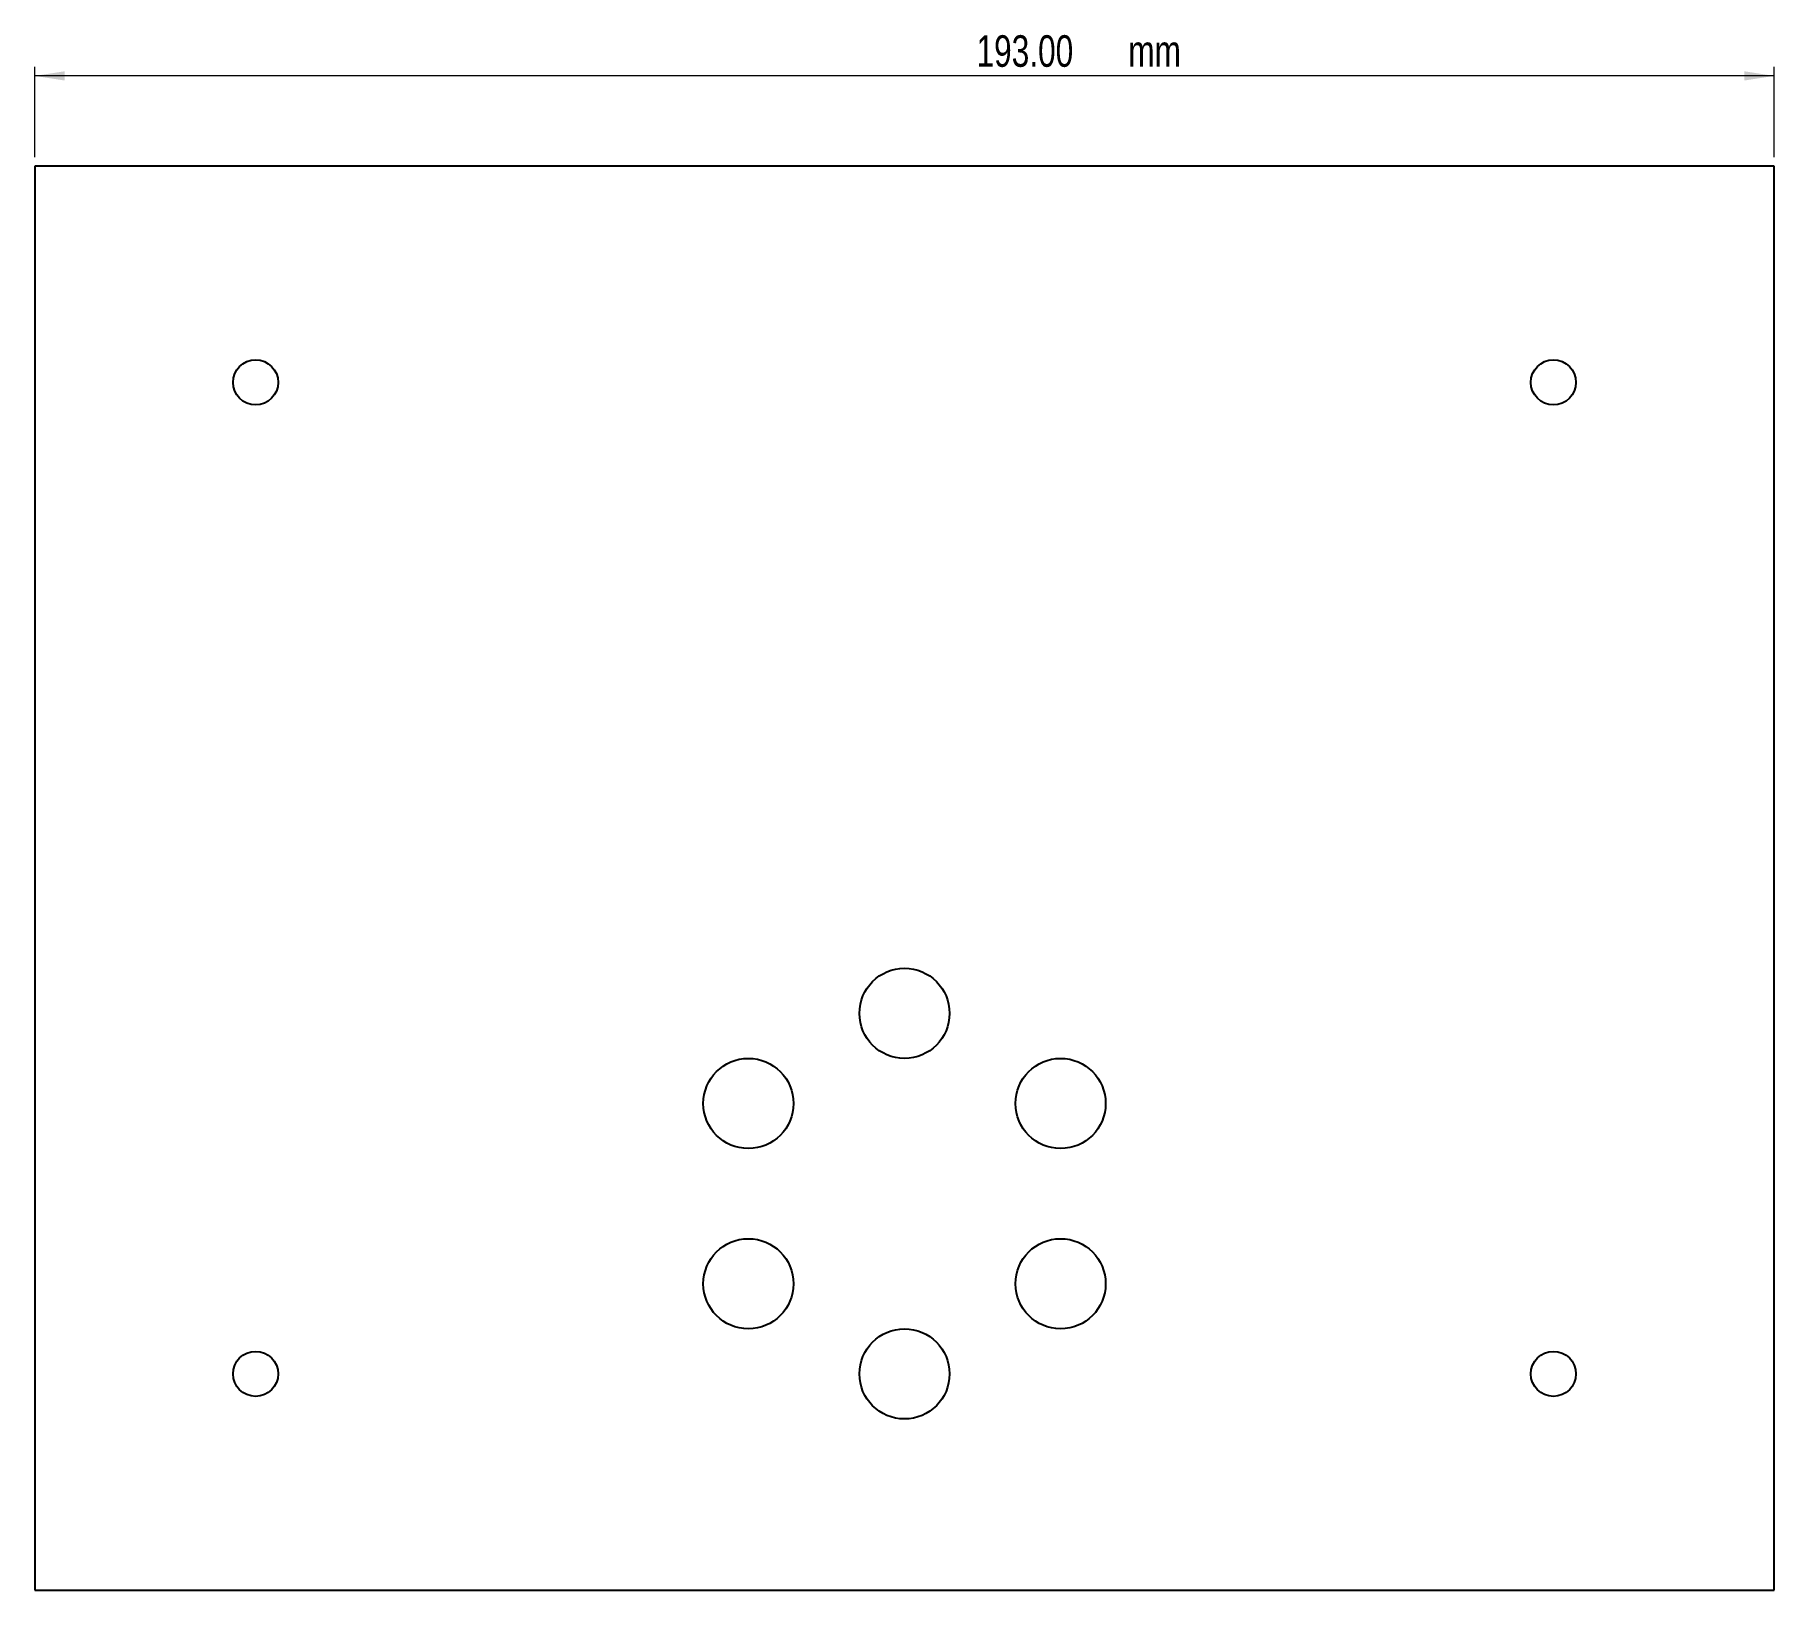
# Model space of a CAD drawing. Header units: millimetres. Extents: x 360 to 553, y 189 to 361.
import ezdxf

# ---------------------------------------------------------------- set-up
doc = ezdxf.new("R2010")
doc.units = ezdxf.units.MM
doc.styles.add('SLDTEXTSTYLE0', font='TXT', dxfattribs={"width": 0.75})
doc.dimstyles.new('SLDDIMSTYLE0', dxfattribs={"dimtxt": 3.5, "dimasz": 3.302, "dimexe": 0, "dimexo": 0.0625, "dimgap": 0.875, "dimtad": 1, "dimrnd": 1e-09, "dimzin": 4, "dimdsep": 46, "dimtxsty": 'SLDTEXTSTYLE0', "dimsah": 1, "dimcen": 0.09, "dimadec": 0, "dimazin": 1, "dimtfac": 1, "dimtofl": 0, "dimtmove": 0, "dimatfit": 3, "dimfxl": 1, "dimfrac": 2, "dimtolj": 1, "dimtzin": 12, "dimarcsym": 0})

# ---------------------------------------------------------------- blocks, each defined once
blk = doc.blocks.new('_D')
at = {"color": 7, "linetype": 'Continuous', "lineweight": 0}
for p, q in [((359.75, 347.86), (359.75, 357.86)), ((552.75, 347.86), (552.75, 357.86)), ((552.75, 356.86), (359.75, 356.86))]:
    blk.add_line(p, q, dxfattribs=at)
at = {"color": 7, "linetype": 'Continuous', "lineweight": 18}
for points in [[(359.75, 356.86), (363.05, 356.35), (363.05, 357.37)], [(552.75, 356.86), (549.45, 357.37), (549.45, 356.35)]]:
    blk.add_solid(points, dxfattribs=at)
at = {"color": 7, "linetype": 'Continuous', "lineweight": 18, "char_height": 3.5, "attachment_point": 1, "style": 'SLDTEXTSTYLE0'}
for s, insert in [('193.00', (464.24, 361.37)), ('mm', (481.08, 361.37))]:
    blk.add_mtext(s, dxfattribs=dict(at, insert=insert))

msp = doc.modelspace()

# ---------------------------------------------------------------- linework, layer by layer
at = {"color": 7, "linetype": 'Continuous', "lineweight": 25}
for p, q in [((359.751, 346.857), (359.751, 188.857)), ((552.751, 346.857), (359.751, 346.857)), ((552.751, 188.857), (552.751, 346.857)), ((359.751, 188.857), (552.751, 188.857))]:
    msp.add_line(p, q, dxfattribs=at)
for centre, radius in [((384.251, 322.857), 2.5), ((528.251, 322.857), 2.5), ((456.251, 252.857), 5), ((438.93, 242.857), 5), ((473.571, 242.857), 5), ((438.93, 222.857), 5), ((473.571, 222.857), 5), ((456.251, 212.857), 5), ((384.251, 212.857), 2.5), ((528.251, 212.857), 2.5)]:
    msp.add_circle(centre, radius, dxfattribs=at)

# ---------------------------------------------------------------- dimensions: what is measured, and where the dimension line sits
at = {"color": 7, "linetype": 'Continuous', "lineweight": 18}
dim = msp.add_linear_dim(base=(359.751, 356.857), p1=(552.751, 346.857), p2=(359.751, 346.857), text='<>  mm', dimstyle='SLDDIMSTYLE0', dxfattribs=at)
dim.commit()
dim.dimension.update_dxf_attribs({"geometry": '_D', "text_midpoint": (477.015, 356.857), "dimtype": 160})

doc.saveas('drawing.dxf')
